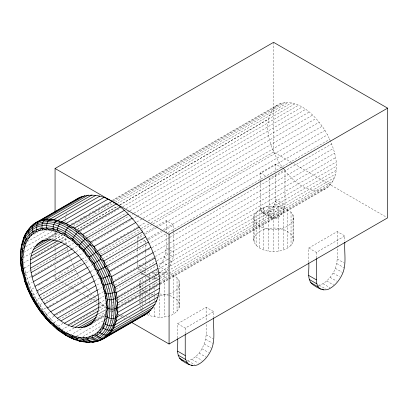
<?xml version="1.0" encoding="UTF-8"?>
<svg xmlns="http://www.w3.org/2000/svg" width="408" height="408" viewBox="0 0 408 408"><rect width="100%" height="100%" fill="white"/><g stroke="black" fill="none" stroke-linecap="round" stroke-linejoin="round"><path stroke-width="0.31" stroke-dasharray="2.04 1.53" d="M159.972 284.376L327.507 187.649C343.97 172.839 334.366 146.523 324.977 130.407C315.522 115.688 298.478 97.645 279.205 103.984L112.22 200.389M168.341 268.382L166.704 270.779L159.1 266.393C166.954 257.361 166.846 244.928 166.224 233.687M169.906 265.934C176.021 255.836 173.237 243.586 173.828 232.468M187.042 361.06C202.445 357 208.07 338.385 206.132 324.1M260.289 182.279L260.289 207.983C262.38 221.365 276.838 206.463 275.487 199.206L275.487 174.129M262.512 212.905C267.444 215.623 274.054 222.181 279.358 216.424C282.586 213.384 284.815 209.166 284.988 204.694L284.988 169.585L282.351 168.06M318.158 285.365C324.829 284.208 329.633 278.496 333.071 273.044C337.814 265.47 337.508 256.351 337.243 247.778M65.015 221.932L65.153 220.825M276.675 105.442C260.212 120.253 269.821 146.569 279.205 162.685C288.66 177.404 305.704 195.447 324.977 189.108M28.677 286.232L29.126 284.065L25.628 273.375L23.98 265.786M65.545 218.53L65.928 216.75M139.419 285.559L139.419 283.682L140.107 280.668L141.449 278.797M151.929 273.023C160.38 271.029 170.253 272.029 177.031 277.863C183.472 283.851 176.501 292.368 169.651 293.76M146.89 314.543C157.065 319.076 176.531 318.883 179.729 305.623L179.729 283.682M253.434 217.857C256.581 202.184 290.593 202.184 293.745 217.857L293.745 239.797C290.593 255.469 256.581 255.469 253.434 239.797L253.434 217.857C256.581 233.524 290.593 233.524 293.745 217.857M253.434 239.797C256.581 224.13 290.593 224.13 293.745 239.797M66.54 214.465L66.897 213.369M159.574 277.098L163.266 274.411L166.704 270.779M145.325 297.396L142.122 299.804L140.107 302.608L140.107 300.732M25.913 279.572L31.064 276.491M32.992 295.168L36.623 293.051M38.214 225.996L39.316 225.364M39.928 227.598L41.029 226.96M44.329 225.058L45.426 224.42M33.731 234.299L37.582 232.076M27.331 241.628L46.583 230.515M25.694 246.697L52.097 231.453M44.987 239.205L56.559 232.524M71.441 223.936L73.644 222.661M74.97 221.896L78.275 219.989M80.259 218.841L86.868 215.026M89.072 213.751L107.258 203.25M46.114 239.165L57.283 232.718M112.797 200.665L281.984 102.984M23.863 252.328L34.313 246.294M47.512 238.67L57.416 232.953M49.118 238.649L58.089 233.468M73.364 224.65L75.572 223.375M77.775 222.105L84.543 218.193M84.941 217.969L89.898 215.103M93.758 212.874L96.665 211.196M98.165 210.329L100.368 209.059M103.28 207.376L104.933 206.423M106.983 205.239L110.996 202.924M113.597 201.419L284.988 102.469M51.755 238.93L60.323 233.983M73.251 226.522L114.582 202.659M115.133 202.343L288.181 102.433M22.94 257.846L31.192 253.082M54.845 239.43L61.996 235.299M55.1 239.379L62.348 235.197M69.426 231.106L71.716 229.786M117.371 203.424L291.521 102.882M58.558 240.307L64.617 236.803M77.296 229.49L119.177 205.306M119.728 204.989L294.979 103.811M58.665 240.246L64.729 236.742M77.403 229.424L117.632 206.198M119.835 204.928L268.632 119.019M23.48 262.905L29.534 259.411M31.732 258.142L58.686 242.582M60.889 241.306L65.285 238.767L65.086 236.869M61.96 241.776L67.473 238.593M80.147 231.275L120.38 208.049M122.716 206.703L298.513 105.203M65.081 243.887L70.63 240.684M126.256 208.57L302.093 107.049M29.33 265.236L24.378 268.092L23.832 267.026M69.125 245.897L73.654 243.285M85.66 236.349L127.107 212.42M127.546 212.17L129.749 210.895M129.866 210.829L305.668 109.329M25.74 275.854L25.628 273.375L30.029 270.835M30.575 270.519L67.432 249.242L67.152 248.069M72.226 248.834L77.189 245.973M88.76 239.292L133.401 213.517M133.951 213.2L309.203 112.022M31.615 276.175L69.018 254.577L67.957 251.022M76.123 251.649L80.096 249.354M91.555 242.74L136.746 216.648M137.297 216.332L312.661 115.087M57.533 325.859C44.931 314.43 35.363 299.849 29.126 284.065L32.426 282.158M79.58 254.995L82.916 253.067M136.894 221.906L316.001 118.498M82.217 259.029L86.195 256.734M98.751 249.487L110.874 242.485M113.082 241.215L118.039 238.349M120.243 237.079L125.205 234.212M126.98 233.192L131.269 230.714M133.472 229.439L145.717 222.37M148.349 220.85L319.194 122.216M32.548 295.433L31.355 289.384L34.654 287.482M38.505 285.258L42.355 283.035M46.206 280.811L49.506 278.904M53.356 276.68L55.554 275.41M59.405 273.187L62.705 271.284M66.555 269.061L69.855 267.153M55.065 274.39L55.065 278.195L82.656 262.267M84.864 260.993L88.174 259.08M99.761 252.389L140.597 228.811M141.148 228.495L148.874 224.033M151.082 222.758L273.59 152.031L291.766 162.527M85.772 262.696L89.25 260.692M100.654 254.108L152.454 224.201M153.005 223.88L322.198 126.2M37.174 292.735L75.679 270.504L74.924 268.928M137.726 241.419L137.726 237.053L142.657 234.207M143.203 233.891L155.264 226.93M155.81 226.613L166.224 220.601L173.828 224.986L173.828 231.846M88.006 267.225L92.412 264.68M102.882 258.636L143.305 235.299M145.319 234.136L155.984 227.98M156.534 227.659L324.977 130.407M36.837 302.068L36.674 299.783L39.423 298.197M39.974 297.876L78.479 275.645L80.009 278.144M260.289 181.652L260.289 172.875L275.487 164.098L281.821 167.754M90.535 271.611L94.585 269.27M105.968 262.701L147.492 238.726M147.849 238.517L161.267 230.775M163.282 229.612L327.507 134.793M140.979 238.935L145.325 241.444L148.063 239.863M148.614 239.547L162.318 231.632M164.511 230.367L173.828 224.986M36.919 303.21L39.729 304.781L81.534 280.643L82.192 281.607M92.958 276.027L96.818 273.799M108.217 267.215L166.255 233.708M168.29 232.535L329.761 139.306M268.734 177.75L269.79 178.362L284.988 169.585M45.767 308.004L42.111 310.08M46.318 307.688L54.019 303.241M56.222 301.971L58.42 300.701M60.619 299.431L67.223 295.616M69.421 294.346L72.17 292.76M72.721 292.444L76.021 290.537M76.571 290.221L79.32 288.629M82.625 286.727L84.272 285.773M94.738 280.714L99.149 278.169M110.721 271.488L149.971 248.829M152.051 247.625L169.259 237.691M169.687 237.446L331.714 143.902M42.141 310.707L46.512 314.18L49.812 312.273M96.915 285.019L100.251 283.091M154.229 251.93L333.336 148.522M97.645 289.94L102.056 287.39M114.617 280.138L154.846 256.913M155.397 256.596L169.289 248.574M169.728 248.324L334.621 153.122M54.04 316.292L50.189 318.51L50.73 319.561M56.243 315.017L91.994 294.377L93.697 296.172M98.787 294.341L103.749 291.48M107.605 289.252L109.257 288.298M115.107 284.922L156.652 260.936M156.988 260.738L335.549 157.651M54.019 322.555L58.42 320.015M58.971 319.699L95.824 298.416L96.701 299.248M99.567 298.62L104.642 295.693M116.102 289.078L336.105 162.058M62.924 323.416L57.972 326.278L62.016 329.649L68.615 325.834M99.287 303.129L104.831 299.926M109.793 297.065L111.996 295.79M158.804 268.765L169.31 262.701M169.825 262.405L336.294 166.291M98.583 307.448L105.748 303.312M109.053 301.4L110.706 300.446M117.739 296.387L135.925 285.886M136.476 285.569L336.105 170.315M70.819 324.564L96.671 309.641M99.419 308.05L103.821 305.51L105.361 306.637M98.022 311.207L105.845 306.689M112.353 302.935L114.556 301.66M117.861 299.752L158.202 276.466M158.646 276.206L335.549 174.073M97.094 314.665L105.448 309.845M108.752 307.933L113.077 305.439M159.921 278.394L334.621 177.531M66.127 332.642L74.378 327.879M98.578 313.905L105.728 309.779M95.814 317.786L105.182 312.375M112.899 307.923L115.403 306.474M118.157 304.883L158.636 281.51M158.936 281.336L333.336 180.652M94.738 320.209L105.208 314.165M109.619 311.62L111.425 310.575M121.742 304.618L126.704 301.757M127.959 301.033L131.269 299.12M131.662 298.891L133.865 297.621M135.124 296.897L138.429 294.984M140.48 293.801L147.094 289.986M149.297 288.711L154.255 285.85M156.463 284.575L168.193 277.802M168.586 277.578L331.714 183.396M70.268 335.243L81.819 328.573M95.569 320.637L104.922 315.236M94.442 321.596L105.06 315.466M111.527 311.732L113.327 310.692M113.73 310.462L115.53 309.422M160.023 283.733L168.438 278.878M168.841 278.644L329.761 185.737M93.84 322.555L104.535 316.379M111.7 312.242L113.353 311.289M113.679 311.1L115.337 310.146M118.641 308.239L122.721 305.883M124.705 304.735L129.662 301.874M129.887 301.747L131.539 300.788M131.866 300.599L136.828 297.738M139.582 296.147L150.052 290.103M150.277 289.971L151.929 289.017M152.261 288.828L157.218 285.967M76.607 336.156L103.561 320.591M111.262 316.149L112.909 315.195M82.916 336.631L101.618 325.834M110.42 320.754L112.067 319.801M90.811 335.707L94.11 333.805M177.628 338.059L177.628 323.723L206.132 307.27L213.731 311.656L213.731 317.266M308.744 262.364L308.744 248.028L337.243 231.571L344.847 235.957L344.847 240.944M177.628 323.723L185.227 328.114L213.731 311.656M308.744 248.028L316.343 252.414L344.847 235.957M147.41 296.468L149.496 295.545L153.75 294.53M152.449 279.006L155.887 278.669L158.523 277.547M156.677 295.096L159.574 295.315L164.791 294.923L168.438 294.051M159.574 293.984L164.791 294.382L168.438 295.254M129.412 317.286L130.504 317.399M126.062 316.7L127.189 316.94M151.322 294.194L154.362 294.923M140.541 272.447L141.897 273.707L144.85 274.62M121.477 315.41L123.211 315.965M118.264 314.165L119.294 314.599M169.651 295.545C174.216 297.177 179.341 300.278 179.729 305.623M146.37 292.373L148.456 293.296M293.969 163.797L386.498 217.219M260.289 172.875L266.623 176.531M275.487 199.206L284.988 204.694M275.227 201.629L284.728 207.111M274.472 204.184L283.973 209.666M273.263 206.698L282.764 212.186M271.687 209.003L281.189 214.486M269.856 210.936L279.358 216.424M260.289 207.983L277.389 217.857M260.544 210.105L275.42 218.693M261.304 211.783L273.59 218.877M337.243 258.998L344.301 263.073M336.758 263.537L343.817 267.612M335.335 268.326L342.394 272.401M333.071 273.044L339.584 276.803M330.118 277.364L336.636 281.122M326.68 280.99L333.739 285.065M322.993 283.682L330.052 287.757M319.306 285.248L325.819 289.012M166.224 248.028L169.483 249.905M170.029 250.221L173.828 252.414M165.74 252.567L169.539 254.76M170.085 255.071L173.344 256.953M137.726 237.053L140.439 238.624M164.317 257.356L169.203 260.176M169.748 260.493L171.916 261.747M162.053 262.074L169.651 266.46M156.208 270.336L163.266 274.411M137.726 261.987L137.726 264.481L140.979 266.363M141.525 266.674L145.325 268.872L145.325 264.506M151.975 272.712L159.033 276.787M138.751 268.775L143.096 271.284M143.636 271.595L145.809 272.85L146.283 273.901M148.828 274.594L152.087 276.471M154.26 277.726L155.887 278.669M141.26 272.549L139.633 271.606L138.21 268.459M141.805 272.86L146.477 275.558M147.023 275.874L149.736 277.44M141.897 273.707L145.697 275.905M146.243 276.216L149.496 278.098L147.232 275.997M206.132 334.693L213.19 338.767M205.647 339.237L212.701 343.312M204.219 344.026L211.278 348.101M201.955 348.743L208.473 352.502M199.007 353.063L206.06 357.138M195.57 356.689L202.082 360.453M55.065 278.195L56.161 278.827M58.354 280.092L61.093 281.678M61.644 281.994L66.03 284.524M66.575 284.84L71.507 287.691M72.058 288.007L75.893 290.221M76.444 290.537L80.825 293.072M83.018 294.336L85.762 295.917M86.307 296.233L90.148 298.447M90.693 298.763L94.528 300.982M95.079 301.298L97.818 302.879M98.369 303.195L105.493 307.311M118.101 314.588L119.743 315.537M120.294 315.853L123.032 317.434M123.583 317.755L125.776 319.02M191.877 359.382L198.395 363.14M188.19 360.947L194.708 364.711M142.581 289.843L144.412 291.22M99.776 302.139L103.821 305.51M272.014 218.387L270.805 217.27L270.045 215.592L269.79 213.471L269.79 178.362M28.565 286.778L31.355 289.384M34.201 297.172L36.674 299.783M94.121 296.621L95.824 298.416M88.317 290.047L90.77 292.934M86.221 287.293L87.618 289.129M141.117 288.094L140.107 286.691L139.419 283.682M140.107 308.632L141.117 310.039M141.449 310.503L142.122 311.442L142.122 310.187M27.698 282.066L29.126 284.065M82.523 282.086L84.823 285.457M24.959 272.391L25.628 273.375M80.315 278.644L81.534 280.643M75.679 270.504L76.801 272.559M77.081 273.074L78.479 275.645M73.154 265.251L74.669 268.403M70.931 259.927L72.486 263.655M69.656 256.362L70.717 259.335M39.729 304.781L41.463 309.769M46.512 314.18L47.532 317.429M67.432 249.242L67.784 250.425M65.285 238.767L66.183 243.959M145.396 269.438L145.809 272.85M137.726 264.481L138.001 266.755M337.243 231.571L337.243 247.151M316.343 252.414L316.343 258.024M293.056 214.843L293.056 242.811M291.042 212.038L291.042 245.616M287.839 209.63L287.839 248.028M283.667 207.779L283.667 249.875M278.807 206.616L278.807 228.556M278.807 229.097L278.807 251.037M275.487 164.098L275.487 171.625M273.59 42.325L273.59 152.031M273.59 206.219L273.59 228.164M273.59 229.495L273.59 251.435M268.372 206.616L268.372 228.556M268.372 229.097L268.372 251.037M263.512 207.779L263.512 249.875M259.335 209.63L259.335 248.028M256.132 212.038L256.132 245.616M254.118 214.843L254.118 242.811M206.132 307.27L206.132 321.606M185.227 328.114L185.227 333.724M179.046 280.668L179.046 308.632M177.031 277.863L177.031 311.442M173.828 275.451L173.828 313.849M166.224 220.601L166.224 233.065M164.791 272.442L164.791 294.382M164.791 294.923L164.791 316.863M159.574 295.315L159.574 317.261M154.362 272.442L154.362 276.828M154.362 277.455L154.362 280.592M154.362 283.096L154.362 286.86M154.362 287.487L154.362 289.996M154.362 292.5L154.362 294.382M154.362 295.545L154.362 298.054M154.362 298.681L154.362 301.191M154.362 307.459L154.362 316.863M149.496 274.232L149.496 279.245M149.496 279.873L149.496 283.009M149.496 285.513L149.496 296.891M149.496 297.519L149.496 300.655M149.496 301.283L149.496 303.159M149.496 312.564L149.496 315.7M145.325 241.444L145.325 242.689M145.325 245.183L145.325 250.793M145.325 251.415L145.325 255.78M145.325 258.274L145.325 263.884M145.325 276.706L145.325 281.724M145.325 282.346L145.325 287.365M145.325 287.992L145.325 292.378M145.325 293.005L145.325 296.922M145.325 297.549L145.325 303.195M142.122 278.491L142.122 282.249M142.122 284.759L142.122 289.145M142.122 289.496L142.122 294.163M142.122 294.515L142.122 298.549M142.122 299.528L142.122 302.665M142.122 303.292L142.122 306.423M142.122 307.051L142.122 309.56M140.107 280.668L140.107 285.059M140.107 285.687L140.107 290.7M140.107 291.082L140.107 295.086M140.107 295.713L140.107 298.605M140.107 304.873L140.107 306.127M139.419 286.186L139.419 289.323M139.419 291.832L139.419 295.591M139.419 296.218L139.419 299.982M139.419 300.609L139.419 304.368M137.726 242.041L137.726 253.261M137.726 255.755L137.726 261.365M55.065 231.902L55.065 238.879M55.065 241.414L55.065 244.586M55.065 247.121L55.065 249.023M55.065 249.66L55.065 257.902M55.065 258.534L55.065 262.339M55.065 265.511L55.065 268.051M55.065 270.586L55.065 273.758"/><path stroke-width="0.61" d="M45.803 318.296L39.719 310.687L39.938 310.172L39.372 307.658C29.376 296.845 24.827 281.867 22.139 267.638C20.563 255.02 21.66 239.624 32.778 231.433C57.248 218.418 81.778 244.565 93.916 263.471C102.097 277.078 107.778 292.546 108.038 308.555C108.094 319.923 104.066 333.305 92.58 337.911C79.942 342.414 66.698 335.702 56.809 328.103C47.42 319.836 37.842 310.411 33.67 298.365L31.605 296.55L31.12 296.631L27.361 288.466L24.694 281.102L27.265 288.079L31.12 296.631C36.23 306.459 42.753 315.537 50.556 323.401L45.426 317.903L45.931 316.134C29.335 295.943 15.55 266.256 27.142 240.557C41.259 217.653 71.079 235.926 83.201 251.226C99.797 271.417 113.582 301.104 101.99 326.803C87.868 349.707 58.053 331.434 45.931 316.134M31.605 296.55L31.207 293.51L27.963 288.629L27.142 283.591L25.536 282.04L25.587 278.613L23.134 273.212L22.379 272.554C18.202 255.224 19.895 232.448 36.674 222.207L78.479 198.074C106.315 185.813 132.794 215.516 145.661 236.859C157.712 258.677 170.192 296.458 145.661 314.435L103.856 338.569C85.16 348.595 63.291 336.59 50.057 322.876L49.465 319.974L45.467 317.164L42.559 312.018L39.938 310.172M86.573 337.426C90.214 346.203 101.322 340.241 106.656 336.656L111.139 330.041L113.251 325.594L115.296 318.128L116.102 308.555L115.382 298.656L114.296 292.561L111.67 282.907L109.018 275.706L109.181 271.391C97.818 247.534 78.224 222.314 50.189 219.081C23.185 218.321 16.855 252.088 22.379 272.554M92.024 342.128C102.041 340.966 111.685 334.937 114.908 324.921C119.314 312.88 118.05 299.584 114.908 287.4C112.465 280.286 111.231 272.009 105.034 267.051C99.731 256.877 93.029 247.427 84.971 239.246C72.634 227.103 54.509 215.643 36.674 222.207M92.728 264.267L100.664 259.269L100.802 256L95.926 252.159L94.019 246.595L89.877 244.514L85.231 248.574L83.201 251.226M92.188 323.508C70.946 337.63 48.572 312.538 39.148 295.433C30.682 279.327 22.613 250.288 43.554 240.031M41.677 241.118C62.735 234.269 80.723 255.739 89.984 271.927C98.007 287.477 105.106 311.258 89.984 324.783M56.885 326.696L57.125 329.185L57.814 329.878M81.534 196.605L33.874 224.119C29.305 228.633 21.196 236.094 24.092 242.995L25.587 243.734L26.015 238.925L29.024 237.747C30.024 234.768 27.851 231.887 29.126 228.97C53.856 207.274 86.246 239.522 98.904 260.329C107.737 275.028 113.878 291.73 114.158 309.019C114.215 321.295 109.864 335.748 97.461 340.726L94.034 339.308L92.58 337.911L92.728 335.611L96.742 335.702C98.558 337.533 101.153 338.701 103.754 338.232L111.404 331.566L153.209 307.433M20.782 253.786L20.992 251.267M21.15 249.375L21.471 245.591L22.287 244.351M89.949 342.144C87.312 342.868 84.415 341.863 83.048 339.42L83.201 337.651L87.541 339.211L89.76 336.748L92.58 337.911M64.566 235.406C64.755 231.469 66.953 227.669 70.268 225.532L112.073 201.399M104.774 293.684L108.278 293.923L114.296 292.561L114.908 287.4L111.67 282.907L111.404 276.716L153.209 252.578M139.317 227.052L97.512 251.185L89.587 256.964L89.76 259.702L93.916 263.471L95.462 268.994L97.915 270.586L97.925 273.85L101.556 278.506L101.99 283.769L103.984 285.095L103.545 288.747L106.386 293.923L105.657 298.534C109.069 300.727 113.623 299.482 117.05 297.876L158.855 273.737M157.957 268.546L116.153 292.684L115.382 298.656L117.591 302.93L116.102 308.555L117.591 312.492L115.296 318.128L116.153 321.081L113.251 325.594L113.322 328.43L111.139 330.041C107.778 330.745 104.254 329.307 101.99 326.803M99.776 196.171L57.972 220.305L55.845 221.223L53.693 224.568L52.918 228.664L56.885 231.795C57.39 227.965 58.466 223.742 62.016 221.605L103.821 197.467M89.877 244.514L90.341 242.265L132.146 218.127M39.729 220.738C35.562 223.059 37.307 228.057 36.404 231.744L32.778 231.433C31.931 228.98 32.232 226.165 33.874 224.119M24.358 273.676L23.134 273.212L23.475 268.826L22.139 267.638L22.94 264.103L21.481 258.58L20.675 257.458L20.4 256.255M91.994 194.947L50.189 219.081C46.298 221.279 46.747 226.012 45.931 229.709L41.978 227.924L42.106 223.788L43.886 220.412L88.317 195.034M21.384 264.833L21.099 265.848L21.354 266.801L22.139 267.638M72.247 240.664C72.935 236.691 76.174 234.105 78.514 231.132L120.319 206.994M107.381 299.498L106.192 303.256L108.038 308.555L106.192 312.166L107.304 317.312L104.774 320.107L105.427 324.141C108.217 325.87 111.909 326.497 114.908 324.921L156.713 300.788M28.167 230.78L29.126 229.209M89.587 256.964L86.573 255.342L84.053 249.971L79.667 247.386L79.56 245.152L81.911 242.031L86.516 238.221L128.316 214.088M93.697 342.067L94.019 341.608M30.61 227.373L31.355 226.46M36.404 303.093L35.246 303.975L35.924 303.741M76.148 199.665L78.479 198.074M55.065 212.242L55.065 168.489L273.59 42.325L387.6 108.146L387.6 217.857L169.075 344.02L131.804 322.499M33.828 224.252L43.018 219.723L84.823 195.59M46.512 219.167L48.797 220.187L54.019 219.463L95.824 195.325M57.972 220.305L60.578 222.697L66.127 223.355L107.931 199.216M36.893 244.489L45.16 239.715M34.945 246.83L48.169 239.195M33.318 249.574L50.954 239.394M66.127 223.355L68.789 226.608L74.409 228.133L116.209 204M32.038 252.695L54.631 239.649M31.11 256.153L57.564 240.878M30.549 259.911L61.409 242.097M30.36 263.93L64.53 244.203M74.409 228.133L77.484 232.56L82.564 234.503L124.364 210.365M30.549 268.168L68.575 246.213M31.11 272.575L71.89 249.033M32.038 277.103L75.021 252.287M94.019 246.595L135.823 222.462M33.318 281.704L78.509 255.612M34.945 286.324L81.789 259.279M36.893 290.919L84.838 263.236M100.802 256L142.606 231.861M39.148 295.433L87.644 267.434M100.664 259.269L103.856 260.993L145.661 236.859M41.677 299.819L90.178 271.82M148.461 242.005L106.656 266.138L97.915 270.586M44.462 304.026L92.407 276.344M55.065 168.489L169.075 234.309L387.6 108.146M109.181 271.391L150.986 247.258M47.466 308.009L94.309 280.964M50.653 311.727L95.844 285.636M53.994 315.139L97.532 290.001M155.127 257.927L113.322 282.066L109.778 283.682L103.984 285.095M57.457 318.204L98.236 294.663M114.908 287.4L156.713 263.262M60.991 320.892L99.017 298.942M64.566 323.177L98.736 303.45M68.141 325.023L99.001 307.204M71.675 326.415L98.129 311.146M75.133 327.344L97.181 314.619M117.591 302.93L159.395 278.797M78.479 327.792L96.115 317.613M81.666 327.757L94.896 320.122M159.574 283.677L117.769 307.816C114.266 309.621 109.874 309.621 106.371 307.816M84.67 327.241L93.488 322.147M117.591 312.492L159.395 288.354M158.855 292.791L117.05 316.924C113.832 319.663 108.844 318.531 105.657 316.276M116.153 321.081L157.957 296.942M113.322 328.43L155.127 304.291M94.6 341.516L97.512 341.052L98.614 340.42M150.986 310.182L109.181 334.32C105.167 336.717 101.567 333.091 97.925 332.03L96.742 335.702L95.462 334.035M103.55 338.451L100.802 340.037L97.512 341.052M104.652 337.814L106.304 336.865M106.656 336.656L148.461 312.523M142.606 315.904L145.661 314.435M111.404 276.716L109.018 275.706L103.295 278.016L100.108 278.786M92.274 341.838L93.437 341.685M308.744 262.987C309.585 269.989 306.255 279.648 312.916 284.677C318.016 288.232 324.62 292.281 330.592 288.068C336.309 284.514 340.389 278.868 342.934 272.717C346.611 262.971 344.087 252.307 344.847 242.194M177.628 338.686C178.469 345.688 175.139 355.348 181.8 360.376C186.905 363.931 193.504 367.98 199.481 363.768C205.193 360.213 209.273 354.567 211.823 348.412C215.501 338.666 212.976 328.007 213.731 317.888M57.125 329.185C63.179 333.086 69.538 338.252 76.515 339.813M29.024 288.573L27.361 288.466L27.265 288.079M81.228 341.282C78.525 341.695 76.48 339.14 76.005 336.712M85.609 341.868C99.103 342.98 109.727 331.148 111.292 318.454C114.194 298.462 107.263 278.424 97.114 261.431C84.762 239.771 46.435 205.005 25.204 235.436L25.357 237.175L27.142 240.557M114.296 292.561L116.153 292.684M78.78 340.864L85.848 341.863M87.613 342.123L88.786 342.297M105.427 324.141L103.545 323.626L103.504 328.21L100.108 329.613L100.215 332.699M181.8 360.376L182.983 360.743M79.56 245.152L76.005 243.856L72.711 239.037L68.422 237.839L64.76 233.59L60.71 233.386L57.242 230.01M29.305 234.437L31.207 235.329L32.778 231.433L33.67 233.325M69.039 336.779L75.531 339.874M49.96 321.983L53.127 323.503L56.809 328.103C61.205 328.761 63.699 332.525 66.234 335.641M25.536 282.04L24.857 281.663L22.149 271.748M90.341 242.265L84.971 239.246L82.564 234.503M36.939 229.225L39.372 230.612L41.978 227.924L42.559 229.934M308.744 275.451L316.343 279.842L316.827 283.82L318.25 286.967L320.515 289.068M309.228 279.434L316.827 283.82M310.651 282.581L318.25 286.967M321.841 289.037L323.468 289.981M177.628 351.15L185.227 355.541L185.716 359.519L187.139 362.666L189.404 364.767M178.112 355.128L185.716 359.519M179.535 358.275L187.139 362.666M191.27 365.048L192.357 365.675M83.048 339.42L79.667 337.411L76.602 338.472L72.247 335.565L72.277 337.125L73.083 338.497C85.843 344.393 102.872 339.206 107.289 325.1C114.143 303.832 106.33 280.969 95.411 262.502C84.339 245.208 68.019 227.73 46.456 225.609C33.308 224.528 22.955 236.054 21.435 248.421L23.475 251.083M64.382 333.933L65.902 334.968M46.471 227.715L49.465 229.949L52.918 228.664L53.127 230.648M22.761 259.544L21.481 258.58L22.94 255.194L22.216 249.824L24.358 247.253L24.092 242.995M43.018 219.723L43.886 220.412M72.277 337.125L68.422 333.974L64.76 333.545L64.566 331.954M53.744 325.589L54.667 326.41M57.441 328.889L58.364 329.715M54.019 219.463L55.845 221.223M39.943 310.891L35.358 304.001L31.125 296.463M109.018 275.706L105.034 267.051L103.856 260.993M103.754 338.232L103.856 338.569M111.139 330.041L111.404 331.566M20.941 258.718L21.027 259.942M316.343 258.647L316.343 279.842M185.227 334.346L185.227 355.541M169.075 234.309L169.075 344.02"/></g></svg>
